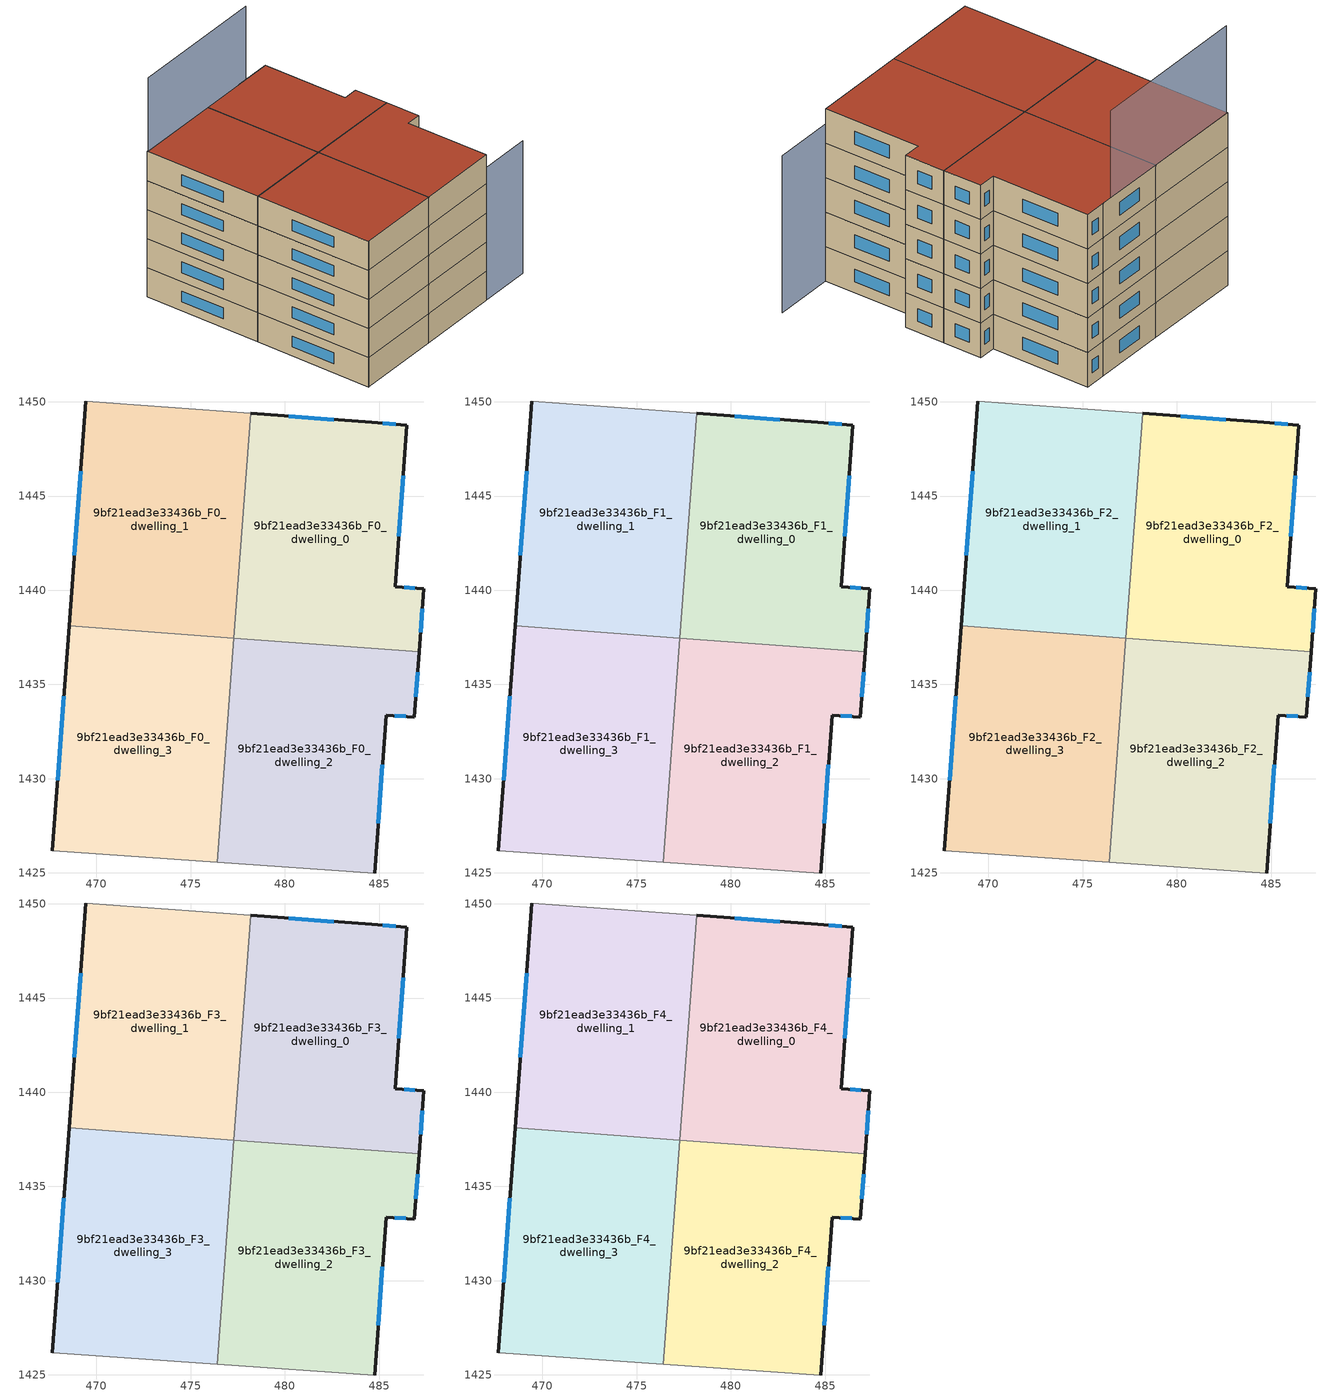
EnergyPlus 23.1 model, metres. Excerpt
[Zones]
9bf21ead3e33436b_F0_dwelling_0
 floor ground (EU_floor_Construction): 486.48,1448.77 485.87,1440.19 487.37,1440.08 487.13,1436.73 477.29,1437.46 478.18,1449.39 484.6,1448.91 z0
 wall outside (EU_wall_Construction): 487.13,1436.73 487.37,1440.08 485.87,1440.19 486.48,1448.77 484.6,1448.91 478.18,1449.39 z0:3
 wall to 9bf21ead3e33436b_F0_dwelling_1 (EU_wall_Construction): 478.18,1449.39 477.29,1437.46 z0:3
 wall to 9bf21ead3e33436b_F0_dwelling_2 (EU_wall_Construction): 477.3,1437.46 487.13,1436.73 z0:3
 window (EU_Window_Construction): 486.9,1440.12 486.34,1440.16 / 487.2,1437.78 487.29,1439.03 / 482.59,1449.06 480.2,1449.24 / 485.9,1448.81 485.19,1448.87 / 486.06,1442.88 486.29,1446.08 z0.94:2.06
9bf21ead3e33436b_F0_dwelling_1
 floor ground (EU_floor_Construction): 478.18,1449.39 477.29,1437.46 468.55,1438.12 469.44,1450.05 z0
 wall outside (EU_wall_Construction): 469.44,1450.05 468.55,1438.12 z0:3
 wall adiabatic (EU_wall_Construction): 478.18,1449.39 469.44,1450.05 z0:3
 wall to 9bf21ead3e33436b_F0_dwelling_3 (EU_wall_Construction): 468.55,1438.12 477.29,1437.46 z0:3
 window (EU_Window_Construction): 469.16,1446.31 468.83,1441.86 z0.94:2.06
9bf21ead3e33436b_F0_dwelling_2
 floor ground (EU_floor_Construction): 487.13,1436.73 486.88,1433.27 485.37,1433.38 484.77,1424.99 476.41,1425.57 477.3,1437.46 z0
 wall outside (EU_wall_Construction): 484.77,1424.99 485.37,1433.38 486.88,1433.27 487.13,1436.73 z0:3
 wall adiabatic (EU_wall_Construction): 476.41,1425.57 484.77,1424.99 z0:3
 wall to 9bf21ead3e33436b_F0_dwelling_3 (EU_wall_Construction): 477.3,1437.46 476.41,1425.57 z0:3
 window (EU_Window_Construction): 486.96,1434.35 487.05,1435.64 / 485.85,1433.34 486.41,1433.3 / 484.96,1427.62 485.18,1430.75 z0.94:2.06
9bf21ead3e33436b_F0_dwelling_3
 floor ground (EU_floor_Construction): 477.3,1437.46 476.41,1425.57 467.69,1426.17 467.66,1426.17 468.55,1438.12 z0
 wall outside (EU_wall_Construction): 468.55,1438.12 467.66,1426.17 z0:3
 wall adiabatic (EU_wall_Construction): 467.66,1426.17 467.69,1426.17 476.41,1425.57 z0:3
 window (EU_Window_Construction): 468.27,1434.37 467.94,1429.92 z0.94:2.06
9bf21ead3e33436b_F1_dwelling_0
 floor to 9bf21ead3e33436b_F0_dwelling_0 (EU_floor_Construction): 486.48,1448.77 485.87,1440.19 487.37,1440.08 487.13,1436.73 477.29,1437.46 478.18,1449.39 484.6,1448.91 z3
 wall outside (EU_wall_Construction): 487.13,1436.73 487.37,1440.08 485.87,1440.19 486.48,1448.77 484.6,1448.91 478.18,1449.39 z3:6
 wall to 9bf21ead3e33436b_F1_dwelling_1 (EU_wall_Construction): 478.18,1449.39 477.29,1437.46 z3:6
 wall to 9bf21ead3e33436b_F1_dwelling_2 (EU_wall_Construction): 477.3,1437.46 487.13,1436.73 z3:6
 window (EU_Window_Construction): 486.9,1440.12 486.34,1440.16 / 487.2,1437.78 487.29,1439.03 / 482.59,1449.06 480.2,1449.24 / 485.9,1448.81 485.19,1448.87 / 486.06,1442.88 486.29,1446.08 z3.94:5.06
9bf21ead3e33436b_F1_dwelling_1
 floor to 9bf21ead3e33436b_F0_dwelling_1 (EU_floor_Construction): 478.18,1449.39 477.29,1437.46 468.55,1438.12 469.44,1450.05 z3
 wall outside (EU_wall_Construction): 469.44,1450.05 468.55,1438.12 z3:6
 wall adiabatic (EU_wall_Construction): 478.18,1449.39 469.44,1450.05 z3:6
 wall to 9bf21ead3e33436b_F1_dwelling_3 (EU_wall_Construction): 468.55,1438.12 477.29,1437.46 z3:6
 window (EU_Window_Construction): 469.16,1446.31 468.83,1441.86 z3.94:5.06
9bf21ead3e33436b_F1_dwelling_2
 floor to 9bf21ead3e33436b_F0_dwelling_2 (EU_floor_Construction): 487.13,1436.73 486.88,1433.27 485.37,1433.38 484.77,1424.99 476.41,1425.57 477.3,1437.46 z3
 wall outside (EU_wall_Construction): 484.77,1424.99 485.37,1433.38 486.88,1433.27 487.13,1436.73 z3:6
 wall adiabatic (EU_wall_Construction): 476.41,1425.57 484.77,1424.99 z3:6
 wall to 9bf21ead3e33436b_F1_dwelling_3 (EU_wall_Construction): 477.3,1437.46 476.41,1425.57 z3:6
 window (EU_Window_Construction): 486.96,1434.35 487.05,1435.64 / 485.85,1433.34 486.41,1433.3 / 484.96,1427.62 485.18,1430.75 z3.94:5.06
9bf21ead3e33436b_F1_dwelling_3
 floor to 9bf21ead3e33436b_F0_dwelling_3 (EU_floor_Construction): 477.3,1437.46 476.41,1425.57 467.69,1426.17 467.66,1426.17 468.55,1438.12 z3
 wall outside (EU_wall_Construction): 468.55,1438.12 467.66,1426.17 z3:6
 wall adiabatic (EU_wall_Construction): 467.66,1426.17 467.69,1426.17 476.41,1425.57 z3:6
 window (EU_Window_Construction): 468.27,1434.37 467.94,1429.92 z3.94:5.06
9bf21ead3e33436b_F2_dwelling_0
 floor to 9bf21ead3e33436b_F1_dwelling_0 (EU_floor_Construction): 486.48,1448.77 485.87,1440.19 487.37,1440.08 487.13,1436.73 477.29,1437.46 478.18,1449.39 484.6,1448.91 z6
 wall outside (EU_wall_Construction): 487.13,1436.73 487.37,1440.08 485.87,1440.19 486.48,1448.77 484.6,1448.91 478.18,1449.39 z6:9
 wall to 9bf21ead3e33436b_F2_dwelling_1 (EU_wall_Construction): 478.18,1449.39 477.29,1437.46 z6:9
 wall to 9bf21ead3e33436b_F2_dwelling_2 (EU_wall_Construction): 477.3,1437.46 487.13,1436.73 z6:9
 window (EU_Window_Construction): 486.9,1440.12 486.34,1440.16 / 487.2,1437.78 487.29,1439.03 / 482.59,1449.06 480.2,1449.24 / 485.9,1448.81 485.19,1448.87 / 486.06,1442.88 486.29,1446.08 z6.94:8.06
9bf21ead3e33436b_F2_dwelling_1
 floor to 9bf21ead3e33436b_F1_dwelling_1 (EU_floor_Construction): 478.18,1449.39 477.29,1437.46 468.55,1438.12 469.44,1450.05 z6
 wall outside (EU_wall_Construction): 469.44,1450.05 468.55,1438.12 z6:9
 wall adiabatic (EU_wall_Construction): 478.18,1449.39 469.44,1450.05 z6:9
 wall to 9bf21ead3e33436b_F2_dwelling_3 (EU_wall_Construction): 468.55,1438.12 477.29,1437.46 z6:9
 window (EU_Window_Construction): 469.16,1446.31 468.83,1441.86 z6.94:8.06
9bf21ead3e33436b_F2_dwelling_2
 floor to 9bf21ead3e33436b_F1_dwelling_2 (EU_floor_Construction): 487.13,1436.73 486.88,1433.27 485.37,1433.38 484.77,1424.99 476.41,1425.57 477.3,1437.46 z6
 wall outside (EU_wall_Construction): 484.77,1424.99 485.37,1433.38 486.88,1433.27 487.13,1436.73 z6:9
 wall adiabatic (EU_wall_Construction): 476.41,1425.57 484.77,1424.99 z6:9
 wall to 9bf21ead3e33436b_F2_dwelling_3 (EU_wall_Construction): 477.3,1437.46 476.41,1425.57 z6:9
 window (EU_Window_Construction): 486.96,1434.35 487.05,1435.64 / 485.85,1433.34 486.41,1433.3 / 484.96,1427.62 485.18,1430.75 z6.94:8.06
9bf21ead3e33436b_F2_dwelling_3
 floor to 9bf21ead3e33436b_F1_dwelling_3 (EU_floor_Construction): 477.3,1437.46 476.41,1425.57 467.69,1426.17 467.66,1426.17 468.55,1438.12 z6
 wall outside (EU_wall_Construction): 468.55,1438.12 467.66,1426.17 z6:9
 wall adiabatic (EU_wall_Construction): 467.66,1426.17 467.69,1426.17 476.41,1425.57 z6:9
 window (EU_Window_Construction): 468.27,1434.37 467.94,1429.92 z6.94:8.06
9bf21ead3e33436b_F3_dwelling_0
 floor to 9bf21ead3e33436b_F2_dwelling_0 (EU_floor_Construction): 486.48,1448.77 485.87,1440.19 487.37,1440.08 487.13,1436.73 477.29,1437.46 478.18,1449.39 484.6,1448.91 z9
 wall outside (EU_wall_Construction): 487.13,1436.73 487.37,1440.08 485.87,1440.19 486.48,1448.77 484.6,1448.91 478.18,1449.39 z9:12
 wall to 9bf21ead3e33436b_F3_dwelling_1 (EU_wall_Construction): 478.18,1449.39 477.29,1437.46 z9:12
 wall to 9bf21ead3e33436b_F3_dwelling_2 (EU_wall_Construction): 477.3,1437.46 487.13,1436.73 z9:12
 window (EU_Window_Construction): 486.9,1440.12 486.34,1440.16 / 487.2,1437.78 487.29,1439.03 / 482.59,1449.06 480.2,1449.24 / 485.9,1448.81 485.19,1448.87 / 486.06,1442.88 486.29,1446.08 z9.94:11.06
9bf21ead3e33436b_F3_dwelling_1
 floor to 9bf21ead3e33436b_F2_dwelling_1 (EU_floor_Construction): 478.18,1449.39 477.29,1437.46 468.55,1438.12 469.44,1450.05 z9
 wall outside (EU_wall_Construction): 469.44,1450.05 468.55,1438.12 z9:12
 wall adiabatic (EU_wall_Construction): 478.18,1449.39 469.44,1450.05 z9:12
 wall to 9bf21ead3e33436b_F3_dwelling_3 (EU_wall_Construction): 468.55,1438.12 477.29,1437.46 z9:12
 window (EU_Window_Construction): 469.16,1446.31 468.83,1441.86 z9.94:11.06
9bf21ead3e33436b_F3_dwelling_2
 floor to 9bf21ead3e33436b_F2_dwelling_2 (EU_floor_Construction): 487.13,1436.73 486.88,1433.27 485.37,1433.38 484.77,1424.99 476.41,1425.57 477.3,1437.46 z9
 wall outside (EU_wall_Construction): 484.77,1424.99 485.37,1433.38 486.88,1433.27 487.13,1436.73 z9:12
 wall adiabatic (EU_wall_Construction): 476.41,1425.57 484.77,1424.99 z9:12
 wall to 9bf21ead3e33436b_F3_dwelling_3 (EU_wall_Construction): 477.3,1437.46 476.41,1425.57 z9:12
 window (EU_Window_Construction): 486.96,1434.35 487.05,1435.64 / 485.85,1433.34 486.41,1433.3 / 484.96,1427.62 485.18,1430.75 z9.94:11.06
9bf21ead3e33436b_F3_dwelling_3
 floor to 9bf21ead3e33436b_F2_dwelling_3 (EU_floor_Construction): 477.3,1437.46 476.41,1425.57 467.69,1426.17 467.66,1426.17 468.55,1438.12 z9
 wall outside (EU_wall_Construction): 468.55,1438.12 467.66,1426.17 z9:12
 wall adiabatic (EU_wall_Construction): 467.66,1426.17 467.69,1426.17 476.41,1425.57 z9:12
 window (EU_Window_Construction): 468.27,1434.37 467.94,1429.92 z9.94:11.06
9bf21ead3e33436b_F4_dwelling_0
 floor to 9bf21ead3e33436b_F3_dwelling_0 (EU_floor_Construction): 486.48,1448.77 485.87,1440.19 487.37,1440.08 487.13,1436.73 477.29,1437.46 478.18,1449.39 484.6,1448.91 z12
 wall outside (EU_wall_Construction): 487.13,1436.73 487.37,1440.08 485.87,1440.19 486.48,1448.77 484.6,1448.91 478.18,1449.39 z12:15
 wall to 9bf21ead3e33436b_F4_dwelling_1 (EU_wall_Construction): 478.18,1449.39 477.29,1437.46 z12:15
 wall to 9bf21ead3e33436b_F4_dwelling_2 (EU_wall_Construction): 477.3,1437.46 487.13,1436.73 z12:15
 window (EU_Window_Construction): 486.9,1440.12 486.34,1440.16 / 487.2,1437.78 487.29,1439.03 / 482.59,1449.06 480.2,1449.24 / 485.9,1448.81 485.19,1448.87 / 486.06,1442.88 486.29,1446.08 z12.94:14.06
 roof outside (EU_roof_Construction): 487.13,1436.73 487.37,1440.08 485.87,1440.19 486.48,1448.77 484.6,1448.91 478.18,1449.39 477.29,1437.46 z15
9bf21ead3e33436b_F4_dwelling_1
 floor to 9bf21ead3e33436b_F3_dwelling_1 (EU_floor_Construction): 478.18,1449.39 477.29,1437.46 468.55,1438.12 469.44,1450.05 z12
 wall outside (EU_wall_Construction): 469.44,1450.05 468.55,1438.12 z12:15
 wall adiabatic (EU_wall_Construction): 478.18,1449.39 469.44,1450.05 z12:15
 wall to 9bf21ead3e33436b_F4_dwelling_3 (EU_wall_Construction): 468.55,1438.12 477.29,1437.46 z12:15
 window (EU_Window_Construction): 469.16,1446.31 468.83,1441.86 z12.94:14.06
 roof outside (EU_roof_Construction): 477.29,1437.46 478.18,1449.39 469.44,1450.05 468.55,1438.12 z15
9bf21ead3e33436b_F4_dwelling_2
 floor to 9bf21ead3e33436b_F3_dwelling_2 (EU_floor_Construction): 487.13,1436.73 486.88,1433.27 485.37,1433.38 484.77,1424.99 476.41,1425.57 477.3,1437.46 z12
 wall outside (EU_wall_Construction): 484.77,1424.99 485.37,1433.38 486.88,1433.27 487.13,1436.73 z12:15
 wall adiabatic (EU_wall_Construction): 476.41,1425.57 484.77,1424.99 z12:15
 wall to 9bf21ead3e33436b_F4_dwelling_3 (EU_wall_Construction): 477.3,1437.46 476.41,1425.57 z12:15
 window (EU_Window_Construction): 486.96,1434.35 487.05,1435.64 / 485.85,1433.34 486.41,1433.3 / 484.96,1427.62 485.18,1430.75 z12.94:14.06
 roof outside (EU_roof_Construction): 484.77,1424.99 485.37,1433.38 486.88,1433.27 487.13,1436.73 477.3,1437.46 476.41,1425.57 z15
9bf21ead3e33436b_F4_dwelling_3
 floor to 9bf21ead3e33436b_F3_dwelling_3 (EU_floor_Construction): 477.3,1437.46 476.41,1425.57 467.69,1426.17 467.66,1426.17 468.55,1438.12 z12
 wall outside (EU_wall_Construction): 468.55,1438.12 467.66,1426.17 z12:15
 wall adiabatic (EU_wall_Construction): 467.66,1426.17 467.69,1426.17 476.41,1425.57 z12:15
 window (EU_Window_Construction): 468.27,1434.37 467.94,1429.92 z12.94:14.06
 roof outside (EU_roof_Construction): 476.41,1425.57 477.3,1437.46 468.55,1438.12 467.66,1426.17 467.69,1426.17 z15
shading: 467.68,1426.17 490.09,1424.62 z0:13.7; 483.66,1448.99 469.52,1449.99 z0:22.6
[Building]
EU S2 Campaign: North Axis=0; Terrain=City; Solar Distribution=FullExterior
[Site:Location]
Vienna: Latitude=48; Longitude=16.5; Time Zone=1; Elevation=183
[SizingPeriod:WeatherFileDays]
AnnualSizingPeriod: Begin Month=1; Begin Day of Month=1; End Month=12; End Day of Month=31; Day of Week for Start Day=Monday; Use Weather File Daylight Saving Period=No; Use Weather File Rain and Snow Indicators=No
[MATERIAL]
EU_InternalMass_Material: Roughness=MediumRough; Thickness=0.1; Conductivity=1; Density=1800; Specific Heat=900; Thermal Absorptance=0.9; Solar Absorptance=0.7; Visible Absorptance=0.7
[MATERIAL:NOMASS] Roughness=MediumRough; Thermal Absorptance=0.9; Solar Absorptance=0.7; Visible Absorptance=0.7
Name | Thermal Resistance
EU_wall_NoMass | 0.914258
EU_roof_NoMass | 0.954009
EU_floor_NoMass | 1.09711
[WINDOWMATERIAL:SIMPLEGLAZINGSYSTEM]
EU_Window_SimpleGlazing: UFactor=2.09642; Solar Heat Gain Coefficient=0.65; Visible Transmittance=0.65
[CONSTRUCTION]
EU_wall_Construction: EU_wall_NoMass
EU_roof_Construction: EU_roof_NoMass
EU_floor_Construction: EU_floor_NoMass
EU_Window_Construction: EU_Window_SimpleGlazing
EU_InternalMass_Construction: EU_InternalMass_Material
[ZONE] Type=1; Multiplier=1; Ceiling Height=autocalculate; Floor Area=autocalculate; Part of Total Floor Area=Yes
Name | Volume
9bf21ead3e33436b_F0_dwelling_0; 9bf21ead3e33436b_F1_dwelling_0; 9bf21ead3e33436b_F2_dwelling_0; 9bf21ead3e33436b_F3_dwelling_0; 9bf21ead3e33436b_F4_dwelling_0 | 314.591
9bf21ead3e33436b_F0_dwelling_1; 9bf21ead3e33436b_F1_dwelling_1; 9bf21ead3e33436b_F2_dwelling_1; 9bf21ead3e33436b_F3_dwelling_1; 9bf21ead3e33436b_F4_dwelling_1 | 314.583
9bf21ead3e33436b_F0_dwelling_2; 9bf21ead3e33436b_F1_dwelling_2; 9bf21ead3e33436b_F2_dwelling_2; 9bf21ead3e33436b_F3_dwelling_2; 9bf21ead3e33436b_F4_dwelling_2 | 314.553
9bf21ead3e33436b_F0_dwelling_3; 9bf21ead3e33436b_F1_dwelling_3; 9bf21ead3e33436b_F2_dwelling_3; 9bf21ead3e33436b_F3_dwelling_3; 9bf21ead3e33436b_F4_dwelling_3 | 314.561
[INTERNALMASS] Construction=EU_InternalMass_Construction
Name | Zone or ZoneList | Surface Area
9bf21ead3e33436b_F0_dwelling_0_EU_InternalMass | 9bf21ead3e33436b_F0_dwelling_0 | 104.863
9bf21ead3e33436b_F0_dwelling_1_EU_InternalMass | 9bf21ead3e33436b_F0_dwelling_1 | 104.862
9bf21ead3e33436b_F0_dwelling_2_EU_InternalMass | 9bf21ead3e33436b_F0_dwelling_2 | 104.851
9bf21ead3e33436b_F0_dwelling_3_EU_InternalMass | 9bf21ead3e33436b_F0_dwelling_3 | 104.854
9bf21ead3e33436b_F1_dwelling_0_EU_InternalMass | 9bf21ead3e33436b_F1_dwelling_0 | 104.863
9bf21ead3e33436b_F1_dwelling_1_EU_InternalMass | 9bf21ead3e33436b_F1_dwelling_1 | 104.862
9bf21ead3e33436b_F1_dwelling_2_EU_InternalMass | 9bf21ead3e33436b_F1_dwelling_2 | 104.851
9bf21ead3e33436b_F1_dwelling_3_EU_InternalMass | 9bf21ead3e33436b_F1_dwelling_3 | 104.854
9bf21ead3e33436b_F2_dwelling_0_EU_InternalMass | 9bf21ead3e33436b_F2_dwelling_0 | 104.863
9bf21ead3e33436b_F2_dwelling_1_EU_InternalMass | 9bf21ead3e33436b_F2_dwelling_1 | 104.862
9bf21ead3e33436b_F2_dwelling_2_EU_InternalMass | 9bf21ead3e33436b_F2_dwelling_2 | 104.851
9bf21ead3e33436b_F2_dwelling_3_EU_InternalMass | 9bf21ead3e33436b_F2_dwelling_3 | 104.854
9bf21ead3e33436b_F3_dwelling_0_EU_InternalMass | 9bf21ead3e33436b_F3_dwelling_0 | 104.863
9bf21ead3e33436b_F3_dwelling_1_EU_InternalMass | 9bf21ead3e33436b_F3_dwelling_1 | 104.862
9bf21ead3e33436b_F3_dwelling_2_EU_InternalMass | 9bf21ead3e33436b_F3_dwelling_2 | 104.851
9bf21ead3e33436b_F3_dwelling_3_EU_InternalMass | 9bf21ead3e33436b_F3_dwelling_3 | 104.854
9bf21ead3e33436b_F4_dwelling_0_EU_InternalMass | 9bf21ead3e33436b_F4_dwelling_0 | 104.863
9bf21ead3e33436b_F4_dwelling_1_EU_InternalMass | 9bf21ead3e33436b_F4_dwelling_1 | 104.862
9bf21ead3e33436b_F4_dwelling_2_EU_InternalMass | 9bf21ead3e33436b_F4_dwelling_2 | 104.851
9bf21ead3e33436b_F4_dwelling_3_EU_InternalMass | 9bf21ead3e33436b_F4_dwelling_3 | 104.854
[OTHEREQUIPMENT] Fuel Type=Electricity; Design Level Calculation Method=Watts/Area; Power per Zone Floor Area=1; Fraction Latent=0; Fraction Radiant=0; Fraction Lost=0; Carbon Dioxide Generation Rate=0; EndUse Subcategory=EU_Step8_InternalGains
Name | Zone or ZoneList or Space or SpaceList | Schedule
EU_Step8_InternalGain_9bf21ead3e33436b_F0_dwelling_0_f000 | 9bf21ead3e33436b_F0_dwelling_0 | EU_Step8_GainSchedule_9bf21ead3e33436b_F0_dwelling_0_f000
EU_Step8_InternalGain_9bf21ead3e33436b_F0_dwelling_1_f000 | 9bf21ead3e33436b_F0_dwelling_1 | EU_Step8_GainSchedule_9bf21ead3e33436b_F0_dwelling_1_f000
EU_Step8_InternalGain_9bf21ead3e33436b_F0_dwelling_2_f000 | 9bf21ead3e33436b_F0_dwelling_2 | EU_Step8_GainSchedule_9bf21ead3e33436b_F0_dwelling_2_f000
EU_Step8_InternalGain_9bf21ead3e33436b_F0_dwelling_3_f000 | 9bf21ead3e33436b_F0_dwelling_3 | EU_Step8_GainSchedule_9bf21ead3e33436b_F0_dwelling_3_f000
EU_Step8_InternalGain_9bf21ead3e33436b_F1_dwelling_0_f000 | 9bf21ead3e33436b_F1_dwelling_0 | EU_Step8_GainSchedule_9bf21ead3e33436b_F1_dwelling_0_f000
EU_Step8_InternalGain_9bf21ead3e33436b_F1_dwelling_1_f000 | 9bf21ead3e33436b_F1_dwelling_1 | EU_Step8_GainSchedule_9bf21ead3e33436b_F1_dwelling_1_f000
EU_Step8_InternalGain_9bf21ead3e33436b_F1_dwelling_2_f000 | 9bf21ead3e33436b_F1_dwelling_2 | EU_Step8_GainSchedule_9bf21ead3e33436b_F1_dwelling_2_f000
EU_Step8_InternalGain_9bf21ead3e33436b_F1_dwelling_3_f000 | 9bf21ead3e33436b_F1_dwelling_3 | EU_Step8_GainSchedule_9bf21ead3e33436b_F1_dwelling_3_f000
EU_Step8_InternalGain_9bf21ead3e33436b_F2_dwelling_0_f000 | 9bf21ead3e33436b_F2_dwelling_0 | EU_Step8_GainSchedule_9bf21ead3e33436b_F2_dwelling_0_f000
EU_Step8_InternalGain_9bf21ead3e33436b_F2_dwelling_1_f000 | 9bf21ead3e33436b_F2_dwelling_1 | EU_Step8_GainSchedule_9bf21ead3e33436b_F2_dwelling_1_f000
EU_Step8_InternalGain_9bf21ead3e33436b_F2_dwelling_2_f000 | 9bf21ead3e33436b_F2_dwelling_2 | EU_Step8_GainSchedule_9bf21ead3e33436b_F2_dwelling_2_f000
EU_Step8_InternalGain_9bf21ead3e33436b_F2_dwelling_3_f000 | 9bf21ead3e33436b_F2_dwelling_3 | EU_Step8_GainSchedule_9bf21ead3e33436b_F2_dwelling_3_f000
EU_Step8_InternalGain_9bf21ead3e33436b_F3_dwelling_0_f000 | 9bf21ead3e33436b_F3_dwelling_0 | EU_Step8_GainSchedule_9bf21ead3e33436b_F3_dwelling_0_f000
EU_Step8_InternalGain_9bf21ead3e33436b_F3_dwelling_1_f000 | 9bf21ead3e33436b_F3_dwelling_1 | EU_Step8_GainSchedule_9bf21ead3e33436b_F3_dwelling_1_f000
EU_Step8_InternalGain_9bf21ead3e33436b_F3_dwelling_2_f000 | 9bf21ead3e33436b_F3_dwelling_2 | EU_Step8_GainSchedule_9bf21ead3e33436b_F3_dwelling_2_f000
EU_Step8_InternalGain_9bf21ead3e33436b_F3_dwelling_3_f000 | 9bf21ead3e33436b_F3_dwelling_3 | EU_Step8_GainSchedule_9bf21ead3e33436b_F3_dwelling_3_f000
EU_Step8_InternalGain_9bf21ead3e33436b_F4_dwelling_0_f000 | 9bf21ead3e33436b_F4_dwelling_0 | EU_Step8_GainSchedule_9bf21ead3e33436b_F4_dwelling_0_f000
EU_Step8_InternalGain_9bf21ead3e33436b_F4_dwelling_1_f000 | 9bf21ead3e33436b_F4_dwelling_1 | EU_Step8_GainSchedule_9bf21ead3e33436b_F4_dwelling_1_f000
EU_Step8_InternalGain_9bf21ead3e33436b_F4_dwelling_2_f000 | 9bf21ead3e33436b_F4_dwelling_2 | EU_Step8_GainSchedule_9bf21ead3e33436b_F4_dwelling_2_f000
EU_Step8_InternalGain_9bf21ead3e33436b_F4_dwelling_3_f000 | 9bf21ead3e33436b_F4_dwelling_3 | EU_Step8_GainSchedule_9bf21ead3e33436b_F4_dwelling_3_f000
[ZONEVENTILATION:DESIGNFLOWRATE] Schedule=EU_AlwaysOn; Design Flow Rate Calculation Method=AirChanges/Hour; Air Changes per Hour=0.546891; Ventilation Type=Natural; Fan Pressure Rise=0; Fan Total Efficiency=1; Constant Term Coefficient=1; Temperature Term Coefficient=0; Velocity Term Coefficient=0; Velocity Squared Term Coefficient=0; Minimum Indoor Temperature=-100; Maximum Indoor Temperature=100; Delta Temperature=-100; Minimum Outdoor Temperature=-100; Maximum Outdoor Temperature=100; Maximum Wind Speed=40
Name | Zone or ZoneList or Space or SpaceList
EU_ConstantAir_9bf21ead3e33436b_F0_dwelling_0 | 9bf21ead3e33436b_F0_dwelling_0
EU_ConstantAir_9bf21ead3e33436b_F0_dwelling_1 | 9bf21ead3e33436b_F0_dwelling_1
EU_ConstantAir_9bf21ead3e33436b_F0_dwelling_2 | 9bf21ead3e33436b_F0_dwelling_2
EU_ConstantAir_9bf21ead3e33436b_F0_dwelling_3 | 9bf21ead3e33436b_F0_dwelling_3
EU_ConstantAir_9bf21ead3e33436b_F1_dwelling_0 | 9bf21ead3e33436b_F1_dwelling_0
EU_ConstantAir_9bf21ead3e33436b_F1_dwelling_1 | 9bf21ead3e33436b_F1_dwelling_1
EU_ConstantAir_9bf21ead3e33436b_F1_dwelling_2 | 9bf21ead3e33436b_F1_dwelling_2
EU_ConstantAir_9bf21ead3e33436b_F1_dwelling_3 | 9bf21ead3e33436b_F1_dwelling_3
EU_ConstantAir_9bf21ead3e33436b_F2_dwelling_0 | 9bf21ead3e33436b_F2_dwelling_0
EU_ConstantAir_9bf21ead3e33436b_F2_dwelling_1 | 9bf21ead3e33436b_F2_dwelling_1
EU_ConstantAir_9bf21ead3e33436b_F2_dwelling_2 | 9bf21ead3e33436b_F2_dwelling_2
EU_ConstantAir_9bf21ead3e33436b_F2_dwelling_3 | 9bf21ead3e33436b_F2_dwelling_3
EU_ConstantAir_9bf21ead3e33436b_F3_dwelling_0 | 9bf21ead3e33436b_F3_dwelling_0
EU_ConstantAir_9bf21ead3e33436b_F3_dwelling_1 | 9bf21ead3e33436b_F3_dwelling_1
EU_ConstantAir_9bf21ead3e33436b_F3_dwelling_2 | 9bf21ead3e33436b_F3_dwelling_2
EU_ConstantAir_9bf21ead3e33436b_F3_dwelling_3 | 9bf21ead3e33436b_F3_dwelling_3
EU_ConstantAir_9bf21ead3e33436b_F4_dwelling_0 | 9bf21ead3e33436b_F4_dwelling_0
EU_ConstantAir_9bf21ead3e33436b_F4_dwelling_1 | 9bf21ead3e33436b_F4_dwelling_1
EU_ConstantAir_9bf21ead3e33436b_F4_dwelling_2 | 9bf21ead3e33436b_F4_dwelling_2
EU_ConstantAir_9bf21ead3e33436b_F4_dwelling_3 | 9bf21ead3e33436b_F4_dwelling_3
[HVACTEMPLATE:THERMOSTAT] Constant Heating Setpoint=20; Constant Cooling Setpoint=50
EU_HeatOnly_9bf21ead3e33436b_F0_dwelling_0; EU_HeatOnly_9bf21ead3e33436b_F0_dwelling_1; EU_HeatOnly_9bf21ead3e33436b_F0_dwelling_2; EU_HeatOnly_9bf21ead3e33436b_F0_dwelling_3; EU_HeatOnly_9bf21ead3e33436b_F1_dwelling_0; EU_HeatOnly_9bf21ead3e33436b_F1_dwelling_1; EU_HeatOnly_9bf21ead3e33436b_F1_dwelling_2; EU_HeatOnly_9bf21ead3e33436b_F1_dwelling_3; EU_HeatOnly_9bf21ead3e33436b_F2_dwelling_0; EU_HeatOnly_9bf21ead3e33436b_F2_dwelling_1; EU_HeatOnly_9bf21ead3e33436b_F2_dwelling_2; EU_HeatOnly_9bf21ead3e33436b_F2_dwelling_3; EU_HeatOnly_9bf21ead3e33436b_F3_dwelling_0; EU_HeatOnly_9bf21ead3e33436b_F3_dwelling_1; EU_HeatOnly_9bf21ead3e33436b_F3_dwelling_2; EU_HeatOnly_9bf21ead3e33436b_F3_dwelling_3; EU_HeatOnly_9bf21ead3e33436b_F4_dwelling_0; EU_HeatOnly_9bf21ead3e33436b_F4_dwelling_1; EU_HeatOnly_9bf21ead3e33436b_F4_dwelling_2; EU_HeatOnly_9bf21ead3e33436b_F4_dwelling_3
[HVACTEMPLATE:ZONE:IDEALLOADSAIRSYSTEM] System Availability Schedule=EU_AlwaysOn; Maximum Heating Supply Air Temperature=50; Minimum Cooling Supply Air Temperature=13; Maximum Heating Supply Air Humidity Ratio=0.0156; Minimum Cooling Supply Air Humidity Ratio=0.0077; Heating Limit=NoLimit; Cooling Limit=NoLimit; Heating Availability Schedule=EU_AlwaysOn; Cooling Availability Schedule=EU_CoolingOff; Dehumidification Control Type=ConstantSensibleHeatRatio; Cooling Sensible Heat Ratio=0.7; Dehumidification Setpoint=60; Humidification Control Type=None; Humidification Setpoint=30; Outdoor Air Method=None; Outdoor Air Flow Rate per Person=0.00944; Outdoor Air Flow Rate per Zone Floor Area=0; Outdoor Air Flow Rate per Zone=0; Demand Controlled Ventilation Type=None; Outdoor Air Economizer Type=NoEconomizer; Heat Recovery Type=None; Sensible Heat Recovery Effectiveness=0.7; Latent Heat Recovery Effectiveness=0.65
Name | Template Thermostat
9bf21ead3e33436b_F0_dwelling_0 | EU_HeatOnly_9bf21ead3e33436b_F0_dwelling_0
9bf21ead3e33436b_F0_dwelling_1 | EU_HeatOnly_9bf21ead3e33436b_F0_dwelling_1
9bf21ead3e33436b_F0_dwelling_2 | EU_HeatOnly_9bf21ead3e33436b_F0_dwelling_2
9bf21ead3e33436b_F0_dwelling_3 | EU_HeatOnly_9bf21ead3e33436b_F0_dwelling_3
9bf21ead3e33436b_F1_dwelling_0 | EU_HeatOnly_9bf21ead3e33436b_F1_dwelling_0
9bf21ead3e33436b_F1_dwelling_1 | EU_HeatOnly_9bf21ead3e33436b_F1_dwelling_1
9bf21ead3e33436b_F1_dwelling_2 | EU_HeatOnly_9bf21ead3e33436b_F1_dwelling_2
9bf21ead3e33436b_F1_dwelling_3 | EU_HeatOnly_9bf21ead3e33436b_F1_dwelling_3
9bf21ead3e33436b_F2_dwelling_0 | EU_HeatOnly_9bf21ead3e33436b_F2_dwelling_0
9bf21ead3e33436b_F2_dwelling_1 | EU_HeatOnly_9bf21ead3e33436b_F2_dwelling_1
9bf21ead3e33436b_F2_dwelling_2 | EU_HeatOnly_9bf21ead3e33436b_F2_dwelling_2
9bf21ead3e33436b_F2_dwelling_3 | EU_HeatOnly_9bf21ead3e33436b_F2_dwelling_3
9bf21ead3e33436b_F3_dwelling_0 | EU_HeatOnly_9bf21ead3e33436b_F3_dwelling_0
9bf21ead3e33436b_F3_dwelling_1 | EU_HeatOnly_9bf21ead3e33436b_F3_dwelling_1
9bf21ead3e33436b_F3_dwelling_2 | EU_HeatOnly_9bf21ead3e33436b_F3_dwelling_2
9bf21ead3e33436b_F3_dwelling_3 | EU_HeatOnly_9bf21ead3e33436b_F3_dwelling_3
9bf21ead3e33436b_F4_dwelling_0 | EU_HeatOnly_9bf21ead3e33436b_F4_dwelling_0
9bf21ead3e33436b_F4_dwelling_1 | EU_HeatOnly_9bf21ead3e33436b_F4_dwelling_1
9bf21ead3e33436b_F4_dwelling_2 | EU_HeatOnly_9bf21ead3e33436b_F4_dwelling_2
9bf21ead3e33436b_F4_dwelling_3 | EU_HeatOnly_9bf21ead3e33436b_F4_dwelling_3
[SIZING:ZONE] Zone Cooling Design Supply Air Temperature Input Method=SupplyAirTemperature; Zone Cooling Design Supply Air Temperature=13; Zone Heating Design Supply Air Temperature Input Method=SupplyAirTemperature; Zone Heating Design Supply Air Temperature=50; Zone Cooling Design Supply Air Humidity Ratio=0.008; Zone Heating Design Supply Air Humidity Ratio=0.008; Cooling Design Air Flow Method=DesignDay; Cooling Design Air Flow Rate=0; Cooling Minimum Air Flow per Zone Floor Area=0.000762; Cooling Minimum Air Flow=0; Cooling Minimum Air Flow Fraction=0.2; Heating Design Air Flow Method=DesignDay; Heating Design Air Flow Rate=0; Heating Maximum Air Flow per Zone Floor Area=0.002032; Heating Maximum Air Flow=0.141576; Heating Maximum Air Flow Fraction=0.3; Account for Dedicated Outdoor Air System=No; Dedicated Outdoor Air System Control Strategy=NeutralSupplyAir; Dedicated Outdoor Air Low Setpoint Temperature for Design=autosize; Dedicated Outdoor Air High Setpoint Temperature for Design=autosize; Zone Load Sizing Method=Sensible Load Only No Latent Load; Zone Latent Cooling Design Supply Air Humidity Ratio Input Method=HumidityRatioDifference; Zone Cooling Design Supply Air Humidity Ratio Difference=0.005; Zone Latent Heating Design Supply Air Humidity Ratio Input Method=HumidityRatioDifference; Zone Humidification Design Supply Air Humidity Ratio Difference=0.005
9bf21ead3e33436b_F0_dwelling_0; 9bf21ead3e33436b_F0_dwelling_1; 9bf21ead3e33436b_F0_dwelling_2; 9bf21ead3e33436b_F0_dwelling_3; 9bf21ead3e33436b_F1_dwelling_0; 9bf21ead3e33436b_F1_dwelling_1; 9bf21ead3e33436b_F1_dwelling_2; 9bf21ead3e33436b_F1_dwelling_3; 9bf21ead3e33436b_F2_dwelling_0; 9bf21ead3e33436b_F2_dwelling_1; 9bf21ead3e33436b_F2_dwelling_2; 9bf21ead3e33436b_F2_dwelling_3; 9bf21ead3e33436b_F3_dwelling_0; 9bf21ead3e33436b_F3_dwelling_1; 9bf21ead3e33436b_F3_dwelling_2; 9bf21ead3e33436b_F3_dwelling_3; 9bf21ead3e33436b_F4_dwelling_0; 9bf21ead3e33436b_F4_dwelling_1; 9bf21ead3e33436b_F4_dwelling_2; 9bf21ead3e33436b_F4_dwelling_3
[SCHEDULE:CONSTANT]
Name | Hourly Value
EU_AlwaysOn | 1
EU_CoolingOff | 0
[SCHEDULE:FILE] Column Number=1; Rows to Skip at Top=0; Number of Hours of Data=8760; Column Separator=Comma; Interpolate to Timestep=No; Minutes per Item=60; Adjust Schedule for Daylight Savings=Yes
Name | File
EU_Step8_GainSchedule_9bf21ead3e33436b_F0_dwelling_0_f000 | ../../schedules/9bf21ead3e33436b/9bf21ead3e33436b_F0_dwelling_0_f000_gain.csv
EU_Step8_GainSchedule_9bf21ead3e33436b_F0_dwelling_1_f000 | ../../schedules/9bf21ead3e33436b/9bf21ead3e33436b_F0_dwelling_1_f000_gain.csv
EU_Step8_GainSchedule_9bf21ead3e33436b_F0_dwelling_2_f000 | ../../schedules/9bf21ead3e33436b/9bf21ead3e33436b_F0_dwelling_2_f000_gain.csv
EU_Step8_GainSchedule_9bf21ead3e33436b_F0_dwelling_3_f000 | ../../schedules/9bf21ead3e33436b/9bf21ead3e33436b_F0_dwelling_3_f000_gain.csv
EU_Step8_GainSchedule_9bf21ead3e33436b_F1_dwelling_0_f000 | ../../schedules/9bf21ead3e33436b/9bf21ead3e33436b_F1_dwelling_0_f000_gain.csv
EU_Step8_GainSchedule_9bf21ead3e33436b_F1_dwelling_1_f000 | ../../schedules/9bf21ead3e33436b/9bf21ead3e33436b_F1_dwelling_1_f000_gain.csv
EU_Step8_GainSchedule_9bf21ead3e33436b_F1_dwelling_2_f000 | ../../schedules/9bf21ead3e33436b/9bf21ead3e33436b_F1_dwelling_2_f000_gain.csv
EU_Step8_GainSchedule_9bf21ead3e33436b_F1_dwelling_3_f000 | ../../schedules/9bf21ead3e33436b/9bf21ead3e33436b_F1_dwelling_3_f000_gain.csv
EU_Step8_GainSchedule_9bf21ead3e33436b_F2_dwelling_0_f000 | ../../schedules/9bf21ead3e33436b/9bf21ead3e33436b_F2_dwelling_0_f000_gain.csv
EU_Step8_GainSchedule_9bf21ead3e33436b_F2_dwelling_1_f000 | ../../schedules/9bf21ead3e33436b/9bf21ead3e33436b_F2_dwelling_1_f000_gain.csv
EU_Step8_GainSchedule_9bf21ead3e33436b_F2_dwelling_2_f000 | ../../schedules/9bf21ead3e33436b/9bf21ead3e33436b_F2_dwelling_2_f000_gain.csv
EU_Step8_GainSchedule_9bf21ead3e33436b_F2_dwelling_3_f000 | ../../schedules/9bf21ead3e33436b/9bf21ead3e33436b_F2_dwelling_3_f000_gain.csv
EU_Step8_GainSchedule_9bf21ead3e33436b_F3_dwelling_0_f000 | ../../schedules/9bf21ead3e33436b/9bf21ead3e33436b_F3_dwelling_0_f000_gain.csv
EU_Step8_GainSchedule_9bf21ead3e33436b_F3_dwelling_1_f000 | ../../schedules/9bf21ead3e33436b/9bf21ead3e33436b_F3_dwelling_1_f000_gain.csv
EU_Step8_GainSchedule_9bf21ead3e33436b_F3_dwelling_2_f000 | ../../schedules/9bf21ead3e33436b/9bf21ead3e33436b_F3_dwelling_2_f000_gain.csv
EU_Step8_GainSchedule_9bf21ead3e33436b_F3_dwelling_3_f000 | ../../schedules/9bf21ead3e33436b/9bf21ead3e33436b_F3_dwelling_3_f000_gain.csv
EU_Step8_GainSchedule_9bf21ead3e33436b_F4_dwelling_0_f000 | ../../schedules/9bf21ead3e33436b/9bf21ead3e33436b_F4_dwelling_0_f000_gain.csv
EU_Step8_GainSchedule_9bf21ead3e33436b_F4_dwelling_1_f000 | ../../schedules/9bf21ead3e33436b/9bf21ead3e33436b_F4_dwelling_1_f000_gain.csv
EU_Step8_GainSchedule_9bf21ead3e33436b_F4_dwelling_2_f000 | ../../schedules/9bf21ead3e33436b/9bf21ead3e33436b_F4_dwelling_2_f000_gain.csv
EU_Step8_GainSchedule_9bf21ead3e33436b_F4_dwelling_3_f000 | ../../schedules/9bf21ead3e33436b/9bf21ead3e33436b_F4_dwelling_3_f000_gain.csv
